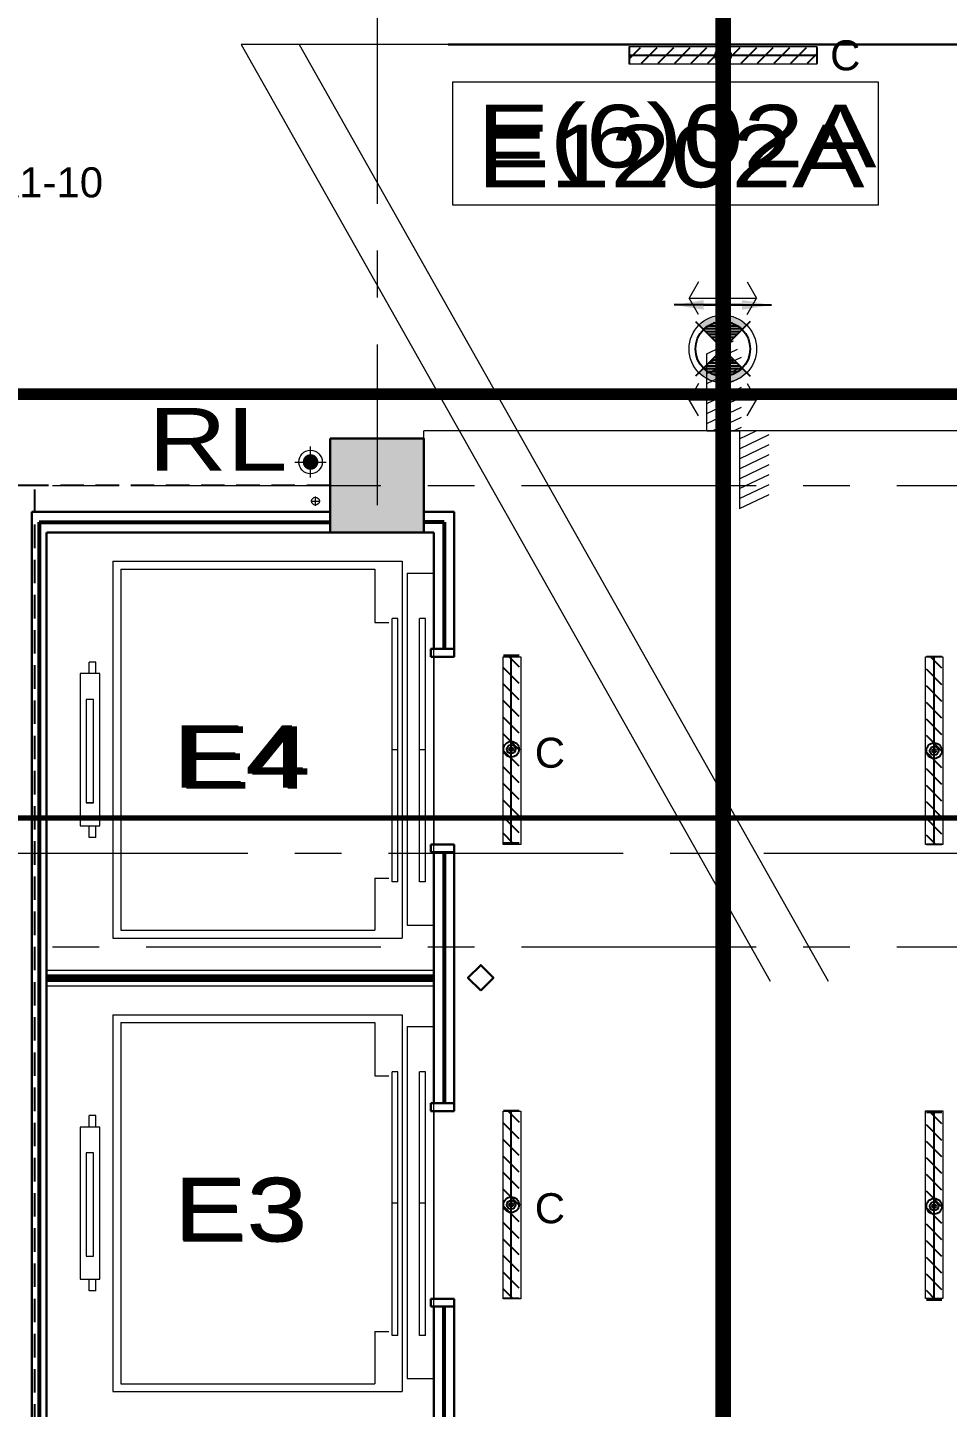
# Model space of a CAD drawing. Header units: inches. Extents: x -26575 to 27, y -11337 to 2257.
# Drawn here: x -22858.9 to -22623.6, y 785.4 to 1138.3 of the extents above; entities that cross this region are included whole.
import ezdxf
from ezdxf import colors
from ezdxf.entities.mleader import LeaderData, LeaderLine
from ezdxf.enums import TextEntityAlignment as Align
from ezdxf.math import Vec2, Vec3

# ---------------------------------------------------------------- set-up
doc = ezdxf.new("R2010")
doc.units = ezdxf.units.IN
doc.header["$LTSCALE"] = 48
doc.header["$MEASUREMENT"] = 0
for name, pattern in [('A106$0$CENTER', [2, 1.25, -0.25, 0.25, -0.25]), ('A112$0$CENTER', [2, 1.25, -0.25, 0.25, -0.25]), ('DASHED2', [0.375, 0.25, -0.125]), ('Matchline$0$DASHED', [0.75, 0.5, -0.25]), ('NB - 12th floor_plan$0$HIDDEN2', [0.1875, 0.125, -0.0625])]:
    doc.linetypes.add(name, pattern=pattern)
for name, color, linetype in [('A-Detl-Iden', 3, 'Continuous'), ('A106$0$A-ANNO-TEXT', 8, 'Continuous'), ('A106$0$A-AREA-IDEN', 8, 'Continuous'), ('A106$0$A-DOOR-FRAM', 8, 'Continuous'), ('A106$0$A-ELEV-DDBT', 8, 'Continuous'), ('A106$0$A-FLOR-EVTR', 8, 'Continuous'), ('A106$0$A-FLOR-OPENING', 8, 'Continuous'), ('A106$0$A-FLOR-SLAB', 8, 'Continuous'), ('A106$0$A-FLOR-SLEEVE', 8, 'Continuous'), ('A106$0$A-GRID-GRDP0-15', 8, 'Continuous'), ('A106$0$A-ROOF-LEAD-3-12', 8, 'Continuous'), ('A106$0$A-SLAB-DEPRESSION', 8, 'Continuous'), ('A106$0$A-WALL-FULL-INTR', 8, 'Continuous'), ('A106$0$bc105-11 - A-WALL-FIRE', 8, 'Continuous'), ('A106$0$E-RISER-SLEEVE', 8, 'Continuous'), ('A106$0$Level 1', 8, 'Continuous'), ('A106$0$Level 19', 8, 'Continuous'), ('A106$0$Level 46', 8, 'Continuous'), ('A106$0$S-BEAM-ELEV', 8, 'Continuous'), ('A112$0$A-ANNO-IDEN', 8, 'Continuous'), ('A112$0$A-ANNO-PATT-1-12', 8, 'Continuous'), ('A112$0$A-DOOR-FRAM', 8, 'Continuous'), ('A112$0$A-ELEV-DDBT', 8, 'Continuous'), ('A112$0$A-FLOR-EVTR', 8, 'Continuous'), ('A112$0$A-FLOR-SLAB', 8, 'Continuous'), ('A112$0$A-FLOR-SLEEVE', 8, 'Continuous'), ('A112$0$A-GRID-GRDP0-15', 8, 'Continuous'), ('A112$0$A-ROOF-LEAD-3-12', 8, 'A112$0$CENTER'), ('A112$0$A-SLAB-DEPRESSION', 8, 'Continuous'), ('A112$0$A-WALL-FULL-INTR', 8, 'Continuous'), ('A112$0$bc112 - A-WALL-FIRE', 8, 'Continuous'), ('A112$0$E-RISER-SLEEVE', 8, 'Continuous'), ('A112$0$Level 1', 8, 'Continuous'), ('A112$0$Level 19', 8, 'Continuous'), ('A112$0$Level 46', 8, 'Continuous'), ('A112$0$S-BEAM-ELEV', 8, 'Continuous'), ('A612$0$A-COLS-COL1-12', 8, 'Continuous'), ('A612$0$A-FLOR-SLEEVE', 8, 'Continuous'), ('A612$0$br612 - E-Lite', 3, 'Continuous'), ('A612$0$Level 36', 8, 'Continuous'), ('ANNTEXT', 6, 'Continuous'), ('E-FIRE', 234, 'Continuous'), ('E-Lite', 53, 'Continuous'), ('E-Lite-Emer', 13, 'Continuous'), ('E-Lite-Exit', 13, 'Continuous'), ('E-TEXT', 6, 'Continuous'), ('Matchline$0$Match Line', 5, 'Matchline$0$DASHED'), ('NB - 12th floor_plan$0$STCBEAMS', 1, 'NB - 12th floor_plan$0$HIDDEN2'), ('NB - 12th floor_plan$0$STCCOLS1', 1, 'NB - 12th floor_plan$0$HIDDEN2'), ('NB - 12th floor_plan$0$STSBEAMS1', 1, 'NB - 12th floor_plan$0$HIDDEN2'), ('XREF', 7, 'Continuous')]:
    doc.layers.add(name, color=color, linetype=linetype)
doc.layers.add('E-Fire-Covr', color=240, linetype='Continuous', lineweight=70, plot=False)
doc.styles.add('A106$0$style-Arial', font='arial.ttf')
doc.styles.add('A112$0$Arial', font='arial.ttf', dxfattribs={"height": 0.076839})
doc.styles.add('A112$0$style-Arial', font='arial.ttf')
doc.styles.add('M08', font='arial.ttf', dxfattribs={"height": 7.68})
doc.styles.add('MAMEP ANNO', font='arial.ttf', dxfattribs={"height": 0.078125})

# ---------------------------------------------------------------- blocks, each defined once
blk = doc.blocks.new('*U329')
at = {"layer": 'A106$0$Level 46', "linetype": 'Continuous', "lineweight": 0}
for p, q in [((-7.98, 18.17), (-1.09, 21.44)), ((-7.98, 15.62), (-0.1, 19.36)), ((-7.98, 13.07), (0.88, 17.28)), ((-7.98, 10.52), (0.88, 14.73)), ((-7.98, 7.97), (0.88, 12.18)), ((-7.98, 5.42), (0.88, 9.63)), ((-7.98, 2.87), (0.88, 7.08)), ((-7.98, 0.32), (0.88, 4.52)), ((-6.54, -1.55), (0.88, 1.97)), ((-1.16, -1.55), (0.88, -0.58)), ((0.37, -3.59), (4.66, -1.55)), ((0.37, -6.14), (7.98, -2.52)), ((0.37, -8.69), (7.98, -5.07)), ((0.37, -11.24), (7.98, -7.62)), ((0.37, -13.79), (7.98, -10.18)), ((0.37, -16.34), (7.98, -12.73)), ((0.37, -18.89), (7.98, -15.28)), ((0.37, -21.44), (7.98, -17.83))]:
    blk.add_line(p, q, dxfattribs=at)
at = {"layer": 'A106$0$Level 46', "linetype": 'Continuous', "lineweight": 13}
for p, q in [((-7.98, -1.55), (-7.98, 18.17)), ((-7.98, -1.55), (0.37, -1.55)), ((0.37, -1.55), (0.37, -21.44))]:
    blk.add_line(p, q, dxfattribs=at)
blk = doc.blocks.new('A106$0$STEP_1')
at = {"layer": 'A106$0$Level 46', "linetype": 'Continuous', "lineweight": 13}
blk.add_blockref('*U329', (-0.37, 1.55), dxfattribs=at)
blk = doc.blocks.new('A106$0$400#_cab')
at = {"layer": 'A106$0$A-FLOR-EVTR', "linetype": 'Continuous', "lineweight": 0}
for p, q in [((-82.11, 48.31), (-82.11, -48.07)), ((-82.11, 48.31), (-8.11, 48.31)), ((-80.11, 46.31), (-15.11, 46.31)), ((-80.11, 46.31), (-80.11, -46.07)), ((-15.11, 46.31), (-15.11, 32.67)), ((-8.11, 48.31), (-8.11, -48.07)), ((-6.86, 45.28), (-6.86, -44.73)), ((-6.8, 45.28), (-0.01, 45.28)), ((-15.11, 32.67), (-11.51, 32.67)), ((-10.7, -33.69), (-10.7, 33.69)), ((-9.2, 33.69), (-10.7, 33.69)), ((-9.2, -33.69), (-9.2, 33.69)), ((-3.64, -33.69), (-3.64, 33.69)), ((-2.14, 33.69), (-3.64, 33.69)), ((-2.14, -33.69), (-2.14, 33.69)), ((-86.51, 22.53), (-88.19, 22.53)), ((-88.19, 19.58), (-88.19, 22.53)), ((-86.51, 22.53), (-87.65, 22.53)), ((-86.51, 19.58), (-86.51, 22.53)), ((-85.46, 19.58), (-90.5, 19.58)), ((-90.5, 19.58), (-90.5, -19.34)), ((-85.46, -19.34), (-85.46, 19.58)), ((-87.06, 12.98), (-88.9, 12.98)), ((-88.9, 12.98), (-88.9, -13.42)), ((-87.06, -13.42), (-87.06, 12.98)), ((-9.2, 0.12), (-10.7, 0.12)), ((-2.14, 0.12), (-3.64, 0.12)), ((-88.9, -13.42), (-87.06, -13.42)), ((-90.5, -19.34), (-85.46, -19.34)), ((-88.19, -22.3), (-88.19, -19.34)), ((-86.51, -22.3), (-86.51, -19.34)), ((-86.51, -22.3), (-88.19, -22.3)), ((-86.51, -22.3), (-87.65, -22.3)), ((-15.11, -32.7), (-11.51, -32.7)), ((-15.11, -32.7), (-15.11, -46.07)), ((-9.2, -33.69), (-10.7, -33.69)), ((-2.14, -33.69), (-3.64, -33.69)), ((-6.8, -44.73), (-0.04, -44.73)), ((-82.11, -48.07), (-8.11, -48.07)), ((-80.11, -46.07), (-15.11, -46.07))]:
    blk.add_line(p, q, dxfattribs=at)
blk = doc.blocks.new('*D343', base_point=(0, 0))
at = {"layer": 'A106$0$A-FLOR-SLEEVE', "linetype": 'Continuous', "lineweight": 0}
for p, q in [((0, -4), (0, 4)), ((-4, 0), (4, 0))]:
    blk.add_line(p, q, dxfattribs=at)
blk = doc.blocks.new('*U342')
at = {"layer": 'A106$0$A-FLOR-SLEEVE', "linetype": 'Continuous', "lineweight": 13}
blk.add_circle((0, 0), 3, dxfattribs=at)
at = {"layer": 'A106$0$A-FLOR-SLEEVE', "linetype": 'Continuous', "lineweight": 0}
blk.add_blockref('*D343', (0, 0), dxfattribs=at)
blk = doc.blocks.new('*D348', base_point=(0, 0))
at = {"linetype": 'Continuous', "lineweight": 0}
for p, q in [((-1.19, 0), (1.19, 0)), ((0, -1.19), (0, 1.19))]:
    blk.add_line(p, q, dxfattribs=at)
blk = doc.blocks.new('*U347')
at = {"layer": 'A106$0$E-RISER-SLEEVE', "linetype": 'Continuous', "lineweight": 13}
blk.add_circle((0, 0), 1, dxfattribs=at)
at = {"linetype": 'Continuous', "lineweight": 0}
blk.add_blockref('*D348', (0, 0), dxfattribs=at)
blk = doc.blocks.new('A106')
at = {"layer": 'A106$0$A-ROOF-LEAD-3-12', "lineweight": 13}
h = blk.add_hatch(color=256, dxfattribs=at)
edge = h.paths.add_edge_path()
edge.add_arc((-22786.53, 1027.17), 2, 0, 360)
at = {"layer": 'A106$0$A-AREA-IDEN', "lineweight": 30}
blk.add_line((-22751.36, 1133.94, 0.21), (-22571.41, 1133.94, 0.21), dxfattribs=at)
at = {"layer": 'A106$0$A-AREA-IDEN', "lineweight": 0, "elevation": 0.21, "flags": 128}
blk.add_lwpolyline([(-22751.36, 1133.94), (-22804.25, 1133.94), (-22668.96, 894.38)], dxfattribs=at)
at = {"layer": 'A106$0$A-AREA-IDEN', "lineweight": 13}
blk.add_3dface([(-22750.16, 1124.42, 0.21), (-22641.35, 1124.42, 0.21), (-22641.35, 1092.89, 0.21), (-22750.16, 1092.89, 0.21)], dxfattribs=at)
at = {"layer": 'A106$0$A-DOOR-FRAM', "lineweight": 30}
for p, q in [((-22755.76, 979.35), (-22755.76, 977.35)), ((-22749.76, 979.35), (-22755.76, 979.35)), ((-22749.76, 977.35), (-22749.76, 979.35)), ((-22755.76, 977.35), (-22749.76, 977.35)), ((-22755.75, 929.35), (-22755.75, 927.35)), ((-22749.76, 929.35), (-22755.75, 929.35)), ((-22749.76, 927.35), (-22749.76, 929.35)), ((-22755.75, 927.35), (-22749.76, 927.35)), ((-22755.76, 863.16), (-22755.76, 861.16)), ((-22749.76, 863.16), (-22755.76, 863.16)), ((-22755.76, 861.16), (-22749.76, 861.16)), ((-22749.76, 861.16), (-22749.76, 863.16)), ((-22755.75, 813.16), (-22755.75, 811.16)), ((-22749.76, 813.16), (-22755.75, 813.16)), ((-22749.76, 811.16), (-22749.76, 813.16)), ((-22755.75, 811.16), (-22749.76, 811.16))]:
    blk.add_line(p, q, dxfattribs=at)
at = {"layer": 'A106$0$A-ELEV-DDBT', "lineweight": 30}
blk.add_3dface([(-22743.01, 892), (-22746.26, 895.25), (-22743.01, 898.5), (-22739.76, 895.25)], dxfattribs=at)
at = {"layer": 'A106$0$A-FLOR-OPENING', "lineweight": 0}
blk.add_3dface([(-22854.03, 1009.16), (-22755.05, 1009.16), (-22755.05, 549.16), (-22854.03, 549.16)], dxfattribs=at)
at = {"layer": 'A106$0$A-FLOR-SLAB', "lineweight": 0}
for p, q in [((-22755.03, 1009.16), (-22757.52, 1009.16)), ((-22755.03, 943.62), (-22755.03, 1009.16))]:
    blk.add_line(p, q, dxfattribs=at)
at = {"layer": 'A106$0$A-GRID-GRDP0-15', "linetype": 'A106$0$CENTER', "lineweight": 0}
for p, q in [((-22769.53, 2113.24), (-22769.53, 1016.11)), ((-23884.56, 1021.17), (-20452.76, 1021.17)), ((-24110.57, 927.16), (-20437.54, 927.16)), ((-23884.56, 903.16), (-20364.93, 903.16))]:
    blk.add_line(p, q, dxfattribs=at)
at = {"layer": 'A106$0$A-SLAB-DEPRESSION', "lineweight": 0}
for p in [(-22604.52, 1035.15), (-22757.52, 1033.15)]:
    blk.add_line(p, (-22757.52, 1035.15), dxfattribs=at)
at = {"layer": 'A106$0$A-WALL-FULL-INTR', "lineweight": 30}
for p, q in [((-22857.78, 1014.44), (-22781.52, 1014.44)), ((-22857.78, 1014.44), (-22857.78, 543.91)), ((-22757.52, 1014.43), (-22749.76, 1014.43)), ((-22749.76, 1014.43), (-22749.76, 979.35)), ((-22854.03, 1009.16), (-22854.03, 549.16)), ((-22854.02, 1009.16), (-22781.52, 1009.16)), ((-22826.98, 1009.16), (-22755.03, 1009.16)), ((-22755.03, 1009.16), (-22755.03, 979.34)), ((-22755.02, 927.35), (-22755.02, 863.16)), ((-22749.76, 927.35), (-22749.76, 863.16)), ((-22755.02, 747.16), (-22755.02, 811.16)), ((-22749.76, 747.16), (-22749.76, 811.16))]:
    blk.add_line(p, q, dxfattribs=at)
at = {"layer": 'A106$0$bc105-11 - A-WALL-FIRE', "lineweight": 53}
for p, q in [((-22855.91, 1011.81), (-22855.91, 546.54)), ((-22855.91, 1011.81), (-22781.52, 1011.81)), ((-22752.38, 1011.81), (-22757.52, 1011.81)), ((-22752.38, 1011.81), (-22752.39, 979.35)), ((-22752.38, 927.35), (-22752.38, 863.16)), ((-22752.39, 747.16), (-22752.38, 811.16))]:
    blk.add_line(p, q, dxfattribs=at)
at = {"layer": 'A106$0$Level 19', "lineweight": 0}
for p, q in [((-22754.98, 977.35), (-22754.98, 929.35)), ((-22754.98, 861.16), (-22754.98, 813.16))]:
    blk.add_line(p, q, dxfattribs=at)
at = {"layer": 'A106$0$S-BEAM-ELEV', "lineweight": 13}
for p, q in [((-22854.12, 897.16), (-22755, 897.16)), ((-22854.12, 893.16), (-22755, 893.16))]:
    blk.add_line(p, q, dxfattribs=at)
at = {"layer": 'A106$0$A-FLOR-EVTR', "lineweight": 0}
for p in [(-22754.98, 953.47), (-22754.98, 837.47)]:
    blk.add_blockref('A106$0$400#_cab', p, dxfattribs=at)
at = {"layer": 'A106$0$A-FLOR-SLEEVE', "lineweight": 13}
blk.add_blockref('*U342', (-22786.53, 1027.17), dxfattribs=at)
blk.add_blockref('*U342', (-22786.53, 1027.17), dxfattribs=at)
at = {"layer": 'A106$0$E-RISER-SLEEVE', "lineweight": 13}
blk.add_blockref('*U347', (-22785.27, 1017.16), dxfattribs=at)
at = {"layer": 'A106$0$Level 46', "lineweight": 13}
blk.add_blockref('A106$0$STEP_1', (-22676.85, 1035.15), dxfattribs=at)
at = {"layer": 'A106$0$A-ANNO-TEXT', "lineweight": 13, "style": 'A106$0$style-Arial', "width": 1.246875}
blk.add_text('RL', height=16, dxfattribs=at).set_placement((-22828.05, 1040.99, 0.21), align=Align.TOP_LEFT)
at = {"layer": 'A106$0$A-AREA-IDEN', "lineweight": 30, "style": 'A106$0$style-Arial', "width": 1.246875}
blk.add_text('E(6)02A', height=16, dxfattribs=at).set_placement((-22743.98, 1102.53, 0.21))
at = {"layer": 'A106$0$Level 1', "lineweight": 70, "style": 'A106$0$style-Arial', "width": 1.246875}
for s, p in [('E4', (-22821.81, 943.84)), ('E3', (-22821.56, 828.12))]:
    blk.add_text(s, height=16, dxfattribs=at).set_placement(p)
blk = doc.blocks.new('Matchline')
at = {"layer": 'Matchline$0$Match Line', "color": 5, "lineweight": 0, "const_width": 4}
blk.add_lwpolyline([(-22681.02, 2080.37), (-22681.02, -161.85)], dxfattribs=at)
blk = doc.blocks.new('A112')
at = {"layer": 'A112$0$A-ROOF-LEAD-3-12', "lineweight": 13}
h = blk.add_hatch(color=256, dxfattribs=at)
edge = h.paths.add_edge_path()
edge.add_arc((-22786.53, 1027.17), 2, 0, 360)
at = {"layer": 'A112$0$A-ANNO-IDEN', "lineweight": 30}
blk.add_line((-22751.36, 1133.94, 0.21), (-22571.41, 1133.94, 0.21), dxfattribs=at)
at = {"layer": 'A112$0$A-ANNO-IDEN', "lineweight": 0, "elevation": 0.21, "flags": 128}
blk.add_lwpolyline([(-22736.53, 1133.94), (-22789.42, 1133.94), (-22654.13, 894.38)], dxfattribs=at)
at = {"layer": 'A112$0$A-ANNO-IDEN', "lineweight": 13}
blk.add_3dface([(-22750.16, 1124.42, 0.21), (-22641.38, 1124.42, 0.21), (-22641.38, 1092.89, 0.21), (-22750.16, 1092.89, 0.21)], dxfattribs=at)
at = {"layer": 'A112$0$A-ANNO-PATT-1-12', "lineweight": 30}
blk.add_solid([(-22757.52, 1009.16, 0), (-22757.52, 1033.16, 0), (-22781.52, 1009.16, 0), (-22781.52, 1033.16, 0)], dxfattribs=at)
at = {"layer": 'A112$0$A-DOOR-FRAM', "lineweight": 30}
for p, q in [((-22755.76, 979.35), (-22755.76, 977.35)), ((-22749.76, 979.35), (-22755.76, 979.35)), ((-22749.76, 977.35), (-22749.76, 979.35)), ((-22755.76, 977.35), (-22749.76, 977.35)), ((-22755.75, 929.35), (-22755.75, 927.35)), ((-22749.76, 929.35), (-22755.75, 929.35)), ((-22749.76, 927.35), (-22749.76, 929.35)), ((-22755.75, 927.35), (-22749.76, 927.35)), ((-22755.76, 863.16), (-22755.76, 861.16)), ((-22749.76, 863.16), (-22755.76, 863.16)), ((-22755.76, 861.16), (-22749.76, 861.16)), ((-22749.76, 861.16), (-22749.76, 863.16)), ((-22755.75, 813.16), (-22755.75, 811.16)), ((-22749.76, 813.16), (-22755.75, 813.16)), ((-22749.76, 811.16), (-22749.76, 813.16)), ((-22755.75, 811.16), (-22749.76, 811.16))]:
    blk.add_line(p, q, dxfattribs=at)
at = {"layer": 'A112$0$A-ELEV-DDBT', "lineweight": 30}
blk.add_3dface([(-22743.01, 892), (-22746.26, 895.25), (-22743.01, 898.5), (-22739.76, 895.25)], dxfattribs=at)
at = {"layer": 'A112$0$A-FLOR-EVTR', "lineweight": 0}
for p, q in [((-22837.09, 1001.77), (-22837.09, 905.4)), ((-22837.09, 1001.77), (-22763.09, 1001.77)), ((-22835.09, 999.77), (-22770.09, 999.77)), ((-22835.09, 999.77), (-22835.09, 907.4)), ((-22770.09, 999.77), (-22770.09, 986.14)), ((-22763.09, 1001.77), (-22763.09, 905.4)), ((-22761.84, 998.74), (-22761.84, 908.74)), ((-22761.78, 998.74), (-22754.99, 998.74)), ((-22770.09, 986.14), (-22766.49, 986.14)), ((-22765.68, 919.78), (-22765.68, 987.16)), ((-22764.18, 987.16), (-22765.68, 987.16)), ((-22764.18, 919.78), (-22764.18, 987.16)), ((-22758.62, 919.78), (-22758.62, 987.16)), ((-22757.12, 987.16), (-22758.62, 987.16)), ((-22757.12, 919.78), (-22757.12, 987.16)), ((-22841.49, 976), (-22843.17, 976)), ((-22843.17, 973.04), (-22843.17, 976)), ((-22841.49, 976), (-22842.63, 976)), ((-22841.49, 973.04), (-22841.49, 976)), ((-22840.44, 973.04), (-22845.47, 973.04)), ((-22845.47, 973.04), (-22845.47, 934.13)), ((-22840.44, 934.13), (-22840.44, 973.04)), ((-22842.03, 966.44), (-22843.88, 966.44)), ((-22843.88, 966.44), (-22843.88, 940.04)), ((-22842.03, 940.04), (-22842.03, 966.44)), ((-22764.18, 953.59), (-22765.68, 953.59)), ((-22757.12, 953.58), (-22758.62, 953.58)), ((-22843.88, 940.04), (-22842.03, 940.04)), ((-22845.47, 934.13), (-22840.44, 934.13)), ((-22843.17, 931.17), (-22843.17, 934.13)), ((-22841.49, 931.17), (-22841.49, 934.13)), ((-22841.49, 931.17), (-22843.17, 931.17)), ((-22841.49, 931.17), (-22842.63, 931.17)), ((-22770.09, 920.76), (-22766.49, 920.76)), ((-22770.09, 920.76), (-22770.09, 907.4)), ((-22764.18, 919.78), (-22765.68, 919.78)), ((-22757.12, 919.78), (-22758.62, 919.78)), ((-22835.09, 907.4), (-22770.09, 907.4)), ((-22761.78, 908.74), (-22755.02, 908.74)), ((-22837.09, 905.4), (-22763.09, 905.4)), ((-22837.09, 885.78), (-22837.09, 789.4)), ((-22837.09, 885.78), (-22763.09, 885.78)), ((-22835.09, 883.78), (-22770.09, 883.78)), ((-22835.09, 883.78), (-22835.09, 791.4)), ((-22770.09, 883.78), (-22770.09, 870.14)), ((-22763.09, 885.78), (-22763.09, 789.4)), ((-22761.84, 882.75), (-22761.84, 792.75)), ((-22761.78, 882.75), (-22754.99, 882.75)), ((-22770.09, 870.14), (-22766.49, 870.14)), ((-22765.68, 803.79), (-22765.68, 871.16)), ((-22764.18, 871.16), (-22765.68, 871.16)), ((-22764.18, 803.79), (-22764.18, 871.16)), ((-22758.62, 803.79), (-22758.62, 871.16)), ((-22757.12, 871.16), (-22758.62, 871.16)), ((-22757.12, 803.79), (-22757.12, 871.16)), ((-22841.49, 860.01), (-22843.17, 860.01)), ((-22843.17, 857.05), (-22843.17, 860.01)), ((-22841.49, 860.01), (-22842.63, 860.01)), ((-22841.49, 857.05), (-22841.49, 860.01)), ((-22840.44, 857.05), (-22845.47, 857.05)), ((-22845.47, 857.05), (-22845.47, 818.13)), ((-22840.44, 818.13), (-22840.44, 857.05)), ((-22842.03, 850.45), (-22843.88, 850.45)), ((-22843.88, 850.45), (-22843.88, 824.05)), ((-22842.03, 824.05), (-22842.03, 850.45)), ((-22764.18, 837.6), (-22765.68, 837.6)), ((-22757.12, 837.59), (-22758.62, 837.59)), ((-22843.88, 824.05), (-22842.03, 824.05)), ((-22845.47, 818.13), (-22840.44, 818.13)), ((-22843.17, 815.18), (-22843.17, 818.13)), ((-22841.49, 815.18), (-22841.49, 818.13)), ((-22841.49, 815.18), (-22843.17, 815.18)), ((-22841.49, 815.18), (-22842.63, 815.18)), ((-22770.09, 804.77), (-22766.49, 804.77)), ((-22770.09, 804.77), (-22770.09, 791.4)), ((-22764.18, 803.79), (-22765.68, 803.79)), ((-22757.12, 803.79), (-22758.62, 803.79)), ((-22835.09, 791.4), (-22770.09, 791.4)), ((-22761.78, 792.75), (-22755.02, 792.75)), ((-22837.09, 789.4), (-22763.09, 789.4))]:
    blk.add_line(p, q, dxfattribs=at)
at = {"layer": 'A112$0$A-FLOR-SLAB', "lineweight": 0}
for p, q in [((-22757.52, 1033.15), (-22757.52, 1035.15)), ((-22755.03, 1009.16), (-22757.52, 1009.16)), ((-22755.03, 943.62), (-22755.03, 1009.16))]:
    blk.add_line(p, q, dxfattribs=at)
blk.add_3dface([(-22854.03, 1009.16), (-22755.05, 1009.16), (-22755.05, 549.16), (-22854.03, 549.16)], dxfattribs=at)
at = {"layer": 'A112$0$A-FLOR-SLEEVE', "lineweight": 0}
for p, q in [((-22786.53, 1023.17), (-22786.53, 1031.17)), ((-22786.53, 1023.17), (-22786.53, 1031.17)), ((-22790.53, 1027.17), (-22782.53, 1027.17)), ((-22790.53, 1027.17), (-22782.53, 1027.17))]:
    blk.add_line(p, q, dxfattribs=at)
at = {"layer": 'A112$0$A-FLOR-SLEEVE', "lineweight": 13}
blk.add_circle((-22786.53, 1027.17), 3, dxfattribs=at)
blk.add_circle((-22786.53, 1027.17), 3, dxfattribs=at)
at = {"layer": 'A112$0$A-GRID-GRDP0-15', "linetype": 'A112$0$CENTER', "lineweight": 0}
for p, q in [((-22769.53, 2113.24), (-22769.53, 1016.11)), ((-23884.56, 1021.17), (-20452.76, 1021.17)), ((-24110.57, 927.16), (-20437.54, 927.16)), ((-23884.56, 903.16), (-20364.93, 903.16))]:
    blk.add_line(p, q, dxfattribs=at)
at = {"layer": 'A112$0$A-SLAB-DEPRESSION', "lineweight": 0}
blk.add_line((-22604.52, 1035.15), (-22757.52, 1035.15), dxfattribs=at)
at = {"layer": 'A112$0$A-WALL-FULL-INTR', "lineweight": 30}
for p, q in [((-22857.78, 1014.44), (-22781.52, 1014.44)), ((-22857.78, 1014.44), (-22857.78, 543.91)), ((-22757.52, 1014.43), (-22749.76, 1014.43)), ((-22749.76, 1014.43), (-22749.76, 979.35)), ((-22854.03, 1009.16), (-22854.03, 549.16)), ((-22854.02, 1009.16), (-22781.52, 1009.16)), ((-22826.98, 1009.16), (-22755.03, 1009.16)), ((-22755.03, 1009.16), (-22755.03, 979.34)), ((-22755.02, 927.35), (-22755.02, 863.16)), ((-22749.76, 927.35), (-22749.76, 863.16)), ((-22755.02, 747.16), (-22755.02, 811.16)), ((-22749.76, 747.16), (-22749.76, 811.16))]:
    blk.add_line(p, q, dxfattribs=at)
at = {"layer": 'A112$0$bc112 - A-WALL-FIRE', "lineweight": 53}
for p, q in [((-22855.91, 1011.81), (-22855.91, 546.54)), ((-22855.91, 1011.81), (-22781.52, 1011.81)), ((-22752.38, 1011.81), (-22757.52, 1011.81)), ((-22752.38, 1011.81), (-22752.39, 979.35)), ((-22752.38, 927.35), (-22752.38, 863.16)), ((-22752.39, 747.16), (-22752.38, 811.16))]:
    blk.add_line(p, q, dxfattribs=at)
at = {"layer": 'A112$0$E-RISER-SLEEVE', "lineweight": 0}
for p, q in [((-22786.46, 1017.16), (-22784.09, 1017.16)), ((-22785.27, 1015.97), (-22785.27, 1018.34))]:
    blk.add_line(p, q, dxfattribs=at)
at = {"layer": 'A112$0$E-RISER-SLEEVE', "lineweight": 13}
blk.add_circle((-22785.27, 1017.16), 1, dxfattribs=at)
at = {"layer": 'A112$0$Level 19', "lineweight": 0}
for p, q in [((-22754.98, 977.35), (-22754.98, 929.35)), ((-22754.98, 861.16), (-22754.98, 813.16))]:
    blk.add_line(p, q, dxfattribs=at)
at = {"layer": 'A112$0$Level 46', "lineweight": 0}
for p, q in [((-22685.19, 1054.87), (-22678.31, 1058.14)), ((-22685.19, 1052.32), (-22677.32, 1056.06)), ((-22685.19, 1049.77), (-22676.33, 1053.98)), ((-22685.19, 1047.22), (-22676.33, 1051.43)), ((-22685.19, 1044.67), (-22676.33, 1048.87)), ((-22685.19, 1042.12), (-22676.33, 1046.32)), ((-22685.19, 1039.57), (-22676.33, 1043.77)), ((-22685.19, 1037.02), (-22676.33, 1041.22)), ((-22683.75, 1035.15), (-22676.33, 1038.67)), ((-22678.38, 1035.15), (-22676.33, 1036.12)), ((-22676.85, 1033.11), (-22672.56, 1035.15)), ((-22676.85, 1030.56), (-22669.24, 1034.17)), ((-22676.85, 1028.01), (-22669.24, 1031.62)), ((-22676.85, 1025.46), (-22669.24, 1029.07)), ((-22676.85, 1022.91), (-22669.24, 1026.52)), ((-22676.85, 1020.36), (-22669.24, 1023.97)), ((-22676.85, 1017.81), (-22669.24, 1021.42)), ((-22676.85, 1015.26), (-22669.24, 1018.87))]:
    blk.add_line(p, q, dxfattribs=at)
at = {"layer": 'A112$0$Level 46', "lineweight": 13}
for p, q in [((-22685.19, 1035.15), (-22685.19, 1054.87)), ((-22685.19, 1035.15), (-22676.85, 1035.15)), ((-22676.85, 1035.15), (-22676.85, 1015.26))]:
    blk.add_line(p, q, dxfattribs=at)
at = {"layer": 'A112$0$S-BEAM-ELEV', "lineweight": 13}
for p, q in [((-22854.12, 897.16), (-22755, 897.16)), ((-22854.12, 893.16), (-22755, 893.16))]:
    blk.add_line(p, q, dxfattribs=at)
at = {"layer": 'A112$0$A-ANNO-IDEN', "lineweight": 30, "insert": (-22743.98, 1097.2, 0.21), "char_height": 16, "attachment_point": 7, "line_spacing_factor": 0.6, "style": 'A112$0$Arial'}
blk.add_mtext('\\H1x;\\W1.24688;E1202A', dxfattribs=at)
at = {"layer": 'A112$0$Level 1', "lineweight": 70, "style": 'A112$0$style-Arial', "width": 1.246875}
for s, p in [('E4', (-22820.61, 943.59)), ('E3', (-22821.37, 827.76))]:
    blk.add_text(s, height=16, dxfattribs=at).set_placement(p)
blk = doc.blocks.new('A612')
at = {"layer": 'A612$0$Level 36', "lineweight": 30, "extrusion": (0, 0, -1)}
for points in [[(22681.08, 1056.1), (22674.97, 1062.2), (22675.2, 1062.43), (22675.45, 1062.65), (22675.76, 1062.9), (22676.07, 1063.13), (22676.4, 1063.35), (22676.68, 1063.53), (22676.98, 1063.7), (22677.3, 1063.87), (22677.81, 1064.09), (22678.46, 1064.33), (22678.9, 1064.46), (22679.29, 1064.55), (22679.87, 1064.65), (22680.55, 1064.72), (22681.18, 1064.73), (22681.9, 1064.7), (22682.64, 1064.59), (22683.08, 1064.5), (22683.83, 1064.29), (22684.56, 1064), (22685.34, 1063.61), (22686.15, 1063.09), (22686.71, 1062.65), (22687.19, 1062.2)], [(22680.99, 1047.46), (22680.26, 1047.49), (22679.52, 1047.6), (22679.09, 1047.69), (22678.34, 1047.9), (22677.6, 1048.19), (22676.82, 1048.58), (22676.01, 1049.1), (22675.46, 1049.54), (22674.97, 1049.99), (22681.08, 1056.1), (22687.19, 1049.99), (22686.96, 1049.77), (22686.71, 1049.54), (22686.41, 1049.29), (22686.09, 1049.06), (22685.77, 1048.84), (22685.48, 1048.66), (22685.18, 1048.49), (22684.86, 1048.33), (22684.35, 1048.1), (22683.7, 1047.86), (22683.26, 1047.74), (22682.88, 1047.64), (22682.3, 1047.54), (22681.62, 1047.47)]]:
    blk.add_hatch(color=256, dxfattribs=at).paths.add_polyline_path(points)
at = {"layer": 'A612$0$A-COLS-COL1-12', "lineweight": 30}
blk.add_3dface([(-22781.52, 1033.16, 0), (-22781.52, 1009.16, 0), (-22757.52, 1009.16, 0), (-22757.52, 1033.16, 0)], dxfattribs=at)
at = {"layer": 'A612$0$A-FLOR-SLEEVE', "lineweight": 0}
for p, q in [((-22786.53, 1023.17), (-22786.53, 1031.17)), ((-22786.53, 1023.17), (-22786.53, 1031.17)), ((-22790.53, 1027.17), (-22782.53, 1027.17)), ((-22790.53, 1027.17), (-22782.53, 1027.17))]:
    blk.add_line(p, q, dxfattribs=at)
at = {"layer": 'A612$0$A-FLOR-SLEEVE', "lineweight": 13}
blk.add_circle((-22786.53, 1027.17), 3, dxfattribs=at)
blk.add_circle((-22786.53, 1027.17), 3, dxfattribs=at)
at = {"layer": 'A612$0$br612 - E-Lite', "lineweight": 13}
for points in [[(-22705.02, 1133.41), (-22657.02, 1133.41), (-22657.02, 1128.91), (-22705.02, 1128.91)], [(-22732.77, 977.34), (-22732.77, 929.34), (-22737.27, 929.34), (-22737.27, 977.34)], [(-22624.77, 977.31), (-22624.77, 929.31), (-22629.27, 929.31), (-22629.27, 977.31)], [(-22732.77, 861.17), (-22732.77, 813.17), (-22737.27, 813.17), (-22737.27, 861.17)], [(-22624.77, 861.24), (-22624.77, 813.24), (-22629.27, 813.24), (-22629.27, 861.24)]]:
    blk.add_3dface(points, dxfattribs=at)
at = {"layer": 'A612$0$Level 36', "lineweight": 13}
for p, q in [((-22687.32, 1073.24, 0.01), (-22689.72, 1069.08, 0.01)), ((-22674.84, 1073.24, 0.01), (-22672.44, 1069.08, 0.01)), ((-22689.72, 1069.08, 0.01), (-22672.44, 1069.08, 0.01)), ((-22687.32, 1064.93, 0.01), (-22689.72, 1069.08, 0.01)), ((-22674.84, 1064.93, 0.01), (-22672.44, 1069.08, 0.01)), ((-22674.97, 1049.99, 0.01), (-22687.19, 1062.2, 0.01)), ((-22674.97, 1062.2, 0.01), (-22687.19, 1049.99, 0.01)), ((-22687.32, 1047.26, 0.01), (-22689.72, 1043.11, 0.01)), ((-22674.84, 1047.26, 0.01), (-22672.44, 1043.11, 0.01)), ((-22689.72, 1043.11, 0.01), (-22672.44, 1043.11, 0.01)), ((-22687.32, 1038.95, 0.01), (-22689.72, 1043.11, 0.01)), ((-22674.84, 1038.95, 0.01), (-22672.44, 1043.11, 0.01))]:
    blk.add_line(p, q, dxfattribs=at)
blk.add_circle((-22681.08, 1056.1, 0.01), 8.64, dxfattribs=at)
blk = doc.blocks.new('NB - 12th floor_plan')
at = {"layer": 'NB - 12th floor_plan$0$STCBEAMS'}
for p, q in [((-22857.02, 1021.16), (-22877.02, 1021.16)), ((-22857.02, 537.17), (-22857.02, 1021.16)), ((-22781.52, 1021.16, 0), (-22857.02, 1021.16, 0))]:
    blk.add_line(p, q, dxfattribs=at)
at = {"layer": 'NB - 12th floor_plan$0$STCCOLS1', "elevation": 0}
blk.add_lwpolyline([(-22781.52, 1033.16), (-22757.52, 1033.16), (-22757.52, 1009.16), (-22781.52, 1009.16)], close=True, dxfattribs=at)
at = {"layer": 'NB - 12th floor_plan$0$STSBEAMS1', "linetype": 'Continuous', "ltscale": 0.4, "const_width": 2, "elevation": 0}
blk.add_lwpolyline([(-22854.03, 895.17), (-22755.03, 895.16)], dxfattribs=at)
blk = doc.blocks.new('LFIND4')
for p, q in [((-24, 2), (-24, -2)), ((24, 0), (-24, 0)), ((24, 2), (24, -2))]:
    blk.add_line(p, q)
for radius in [2, 1.12, 0.5]:
    blk.add_circle((0, 0), radius)
blk = doc.blocks.new('*U164')
at = {"layer": 'E-Fire-Covr'}
blk.add_lwpolyline([(10.15, 322), (318, 322), (318, -314), (-318, -314), (-318, 322), (-9.51, 322)], dxfattribs=at)
blk = doc.blocks.new('*U182')
at = {"color": 0, "linetype": 'ByBlock'}
for p, q in [((7, 7), (-7, -7)), ((-7, 7), (7, -7)), ((4.79, 5.1), (-4.79, 5.1)), ((4.38, 4.38), (-4.38, 4.38)), ((3.87, 5.83), (-3.87, 5.83)), ((3.65, 3.65), (-3.65, 3.65)), ((2.44, 6.56), (-2.44, 6.56)), ((2.92, 2.92), (-2.92, 2.92)), ((2.19, 2.19), (-2.19, 2.19)), ((1.46, 1.46), (-1.46, 1.46)), ((0.73, 0.73), (-0.73, 0.73)), ((2.92, -2.92), (-2.92, -2.92)), ((2.19, -2.19), (-2.19, -2.19)), ((1.46, -1.46), (-1.46, -1.46)), ((0.73, -0.73), (-0.73, -0.73)), ((4.79, -5.1), (-4.79, -5.1)), ((4.38, -4.38), (-4.38, -4.38)), ((3.87, -5.83), (-3.87, -5.83)), ((3.65, -3.65), (-3.65, -3.65)), ((2.44, -6.56), (-2.44, -6.56))]:
    blk.add_line(p, q, dxfattribs=at)
blk.add_circle((0, 0), 7, dxfattribs=at)
at = {"color": 21, "linetype": 'ByBlock'}
ml = blk.add_multileader_mtext('Standard', dxfattribs=at)
ml.set_content('', color=21, style='MAMEP ANNO')
ml.set_leader_properties(color=256)
ml.build(insert=Vec2(0, 0))
ml.multileader.update_dxf_attribs({"has_dogleg": 0, "text_right_attachment_type": 3, "dogleg_length": 3.84, "arrow_head_size": 7.5, "scale": 96})
ctx = ml.context
ctx.base_point, ctx.scale, ctx.char_height, ctx.arrow_head_size, ctx.landing_gap_size, ctx.plane_origin = Vec3(12.43, 11.25), 96, 7.5, 7.5, 3.75, Vec3(-12.43, 11.25)
ctx.right_attachment = 3
notes = []
notes.append((ctx, [(0, (1, 1, 0), (-356.57, 11.25), (1, 0), 369, [(0, [(-12.43, 11.25)], 0, [])])]))
ctx.mtext.insert, ctx.mtext.flow_direction = Vec3(16.18, 15), 5
ml = blk.add_multileader_mtext('Standard', dxfattribs=at)
ml.set_content('', color=21, style='MAMEP ANNO')
ml.set_leader_properties(color=256)
ml.build(insert=Vec2(0, 0))
ml.multileader.update_dxf_attribs({"has_dogleg": 0, "text_right_attachment_type": 3, "dogleg_length": 3.84, "arrow_head_size": 7.5, "scale": 96})
ctx = ml.context
ctx.base_point, ctx.scale, ctx.char_height, ctx.arrow_head_size, ctx.landing_gap_size, ctx.plane_origin = Vec3(-19.93, 11.25), 96, 7.5, 7.5, 3.75, Vec3(12.43, 11.25)
ctx.right_attachment, ctx.text_align_type = 3, 2
notes.append((ctx, [(0, (1, 1, 0), (356.57, 11.25), (-1, 0), 369, [(0, [(12.43, 11.25)], 0, [])])]))
ctx.mtext.insert, ctx.mtext.alignment, ctx.mtext.flow_direction = Vec3(-16.18, 15), 3, 5
ml = blk.add_multileader_mtext('Standard', dxfattribs=at)
ml.set_content('', color=21, style='MAMEP ANNO')
ml.set_leader_properties(color=256)
ml.build(insert=Vec2(0, 0))
ml.multileader.update_dxf_attribs({"has_dogleg": 0, "text_right_attachment_type": 3, "dogleg_length": 3.84, "arrow_head_size": 7.5, "scale": 96})
ctx = ml.context
ctx.base_point, ctx.scale, ctx.char_height, ctx.arrow_head_size, ctx.landing_gap_size, ctx.plane_origin = Vec3(12.43, -11.25), 96, 7.5, 7.5, 3.75, Vec3(-12.43, -11.25)
ctx.right_attachment = 3
notes.append((ctx, [(0, (1, 1, 0), (-356.57, -11.25), (1, 0), 369, [(0, [(-12.43, -11.25)], 0, [])])]))
ctx.mtext.insert, ctx.mtext.flow_direction = Vec3(16.18, -7.5), 5
ml = blk.add_multileader_mtext('Standard', dxfattribs=at)
ml.set_content('', color=21, style='MAMEP ANNO')
ml.set_leader_properties(color=256)
ml.build(insert=Vec2(0, 0))
ml.multileader.update_dxf_attribs({"has_dogleg": 0, "text_right_attachment_type": 3, "dogleg_length": 3.84, "arrow_head_size": 7.5, "scale": 96})
ctx = ml.context
ctx.base_point, ctx.scale, ctx.char_height, ctx.arrow_head_size, ctx.landing_gap_size, ctx.plane_origin = Vec3(-19.93, -11.25), 96, 7.5, 7.5, 3.75, Vec3(12.43, -11.25)
ctx.right_attachment, ctx.text_align_type = 3, 2
notes.append((ctx, [(0, (1, 1, 0), (356.57, -11.25), (-1, 0), 369, [(0, [(12.43, -11.25)], 0, [])])]))
ctx.mtext.insert, ctx.mtext.alignment, ctx.mtext.flow_direction = Vec3(-16.18, -7.5), 3, 5
for ctx, leaders in notes:
    for number, flags, end, landing, length, lines in leaders:
        leader = LeaderData()
        leader.index, (leader.has_last_leader_line, leader.has_dogleg_vector, leader.attachment_direction) = number, flags
        leader.last_leader_point, leader.dogleg_vector, leader.dogleg_length = Vec3(end), Vec3(landing), length
        for number, points, colour, breaks in lines:
            line = LeaderLine()
            line.index, line.vertices, line.color, line.breaks = number, Vec3.list(points), colors.encode_raw_color(colour), breaks
            leader.lines.append(line)
        ctx.leaders.append(leader)

msp = doc.modelspace()

# ---------------------------------------------------------------- hatches: boundary and pattern name
at = {"layer": 'E-Lite-Emer'}
h = msp.add_hatch(dxfattribs=at)
h.set_pattern_fill('ANSI31', color=256, scale=24, angle=180, style=0)
h.set_pattern_definition([(225, (-24776.5473, 3852.9135), (2.1213203, -2.1213203), [])])
h.paths.add_polyline_path([(-22657.02, 1133.16), (-22705.02, 1133.16), (-22705.02, 1129.16), (-22657.02, 1129.16)])
h = msp.add_hatch(dxfattribs=at)
h.set_pattern_fill('ANSI31', color=256, scale=24, angle=90, style=0)
h.set_pattern_definition([(135, (-20013.4526, 3049.2266), (-2.1213203, -2.1213203), [])])
h.paths.add_polyline_path([(-22733.2, 929.7), (-22733.2, 977.7), (-22737.2, 977.7), (-22737.2, 929.7)])
h = msp.add_hatch(dxfattribs=at)
h.set_pattern_fill('ANSI31', color=256, scale=24, angle=90, style=0)
h.set_pattern_definition([(135, (-19905.2723, 3048.8328), (-2.1213203, -2.1213203), [])])
h.paths.add_polyline_path([(-22625.02, 929.31), (-22625.02, 977.31), (-22629.02, 977.31), (-22629.02, 929.31)])
h = msp.add_hatch(dxfattribs=at)
h.set_pattern_fill('ANSI31', color=256, scale=24, angle=90, style=0)
h.set_pattern_definition([(135, (-20013.4526, 2932.7266), (-2.1213203, -2.1213203), [])])
h.paths.add_polyline_path([(-22733.2, 813.2), (-22733.2, 861.2), (-22737.2, 861.2), (-22737.2, 813.2)])
h = msp.add_hatch(dxfattribs=at)
h.set_pattern_fill('ANSI31', color=256, scale=24, angle=90, style=0)
h.set_pattern_definition([(135, (-19905.2723, 2932.3328), (-2.1213203, -2.1213203), [])])
h.paths.add_polyline_path([(-22625.02, 812.81), (-22625.02, 860.81), (-22629.02, 860.81), (-22629.02, 812.81)])

# ---------------------------------------------------------------- linework, layer by layer
at = {"layer": 'A-Detl-Iden', "linetype": 'DASHED2', "const_width": 3, "flags": 128}
msp.add_lwpolyline([(-23819.09, 1044.51), (-22491.25, 1044.51, -0.414214), (-22467.25, 1020.51), (-22467.25, 546.88, -0.414214), (-22491.25, 522.88), (-23819.09, 522.88, -0.414214), (-23843.09, 546.88), (-23843.09, 1020.51, -0.414214)], format="xyb", close=True, dxfattribs=at)

# ---------------------------------------------------------------- block references
at = {"layer": 'E-FIRE'}
msp.add_blockref('*U164', (-22592.52, 1250.09), dxfattribs=at)
at = {"layer": 'E-Lite'}
msp.add_blockref('LFIND4', (-22681.02, 1131.16), dxfattribs=at)
at = {"layer": 'E-Lite', "rotation": 269.9999999999999}
for p in [(-22735.2, 953.7), (-22627.02, 953.31), (-22735.2, 837.2), (-22627.02, 836.81)]:
    msp.add_blockref('LFIND4', p, dxfattribs=at)
at = {"layer": 'E-Lite-Exit'}
msp.add_blockref('*U182', (-22681.08, 1056.1), dxfattribs=at)
at = {"layer": 'XREF'}
for name in ['A106', 'A112', 'Matchline', 'NB - 12th floor_plan', 'A612']:
    msp.add_blockref(name, (0, 0), dxfattribs=at)

# ---------------------------------------------------------------- texts
at = {"layer": 'ANNTEXT', "insert": (-22887.89, 1102.54), "char_height": 7.68, "attachment_point": 1, "style": 'M08'}
msp.add_mtext_dynamic_manual_height_columns('H12A1-10', width=59.1811, gutter_width=1, heights=[0], dxfattribs=at)
at = {"layer": 'E-TEXT', "style": 'M08'}
for p in [(-22653.64, 1127.35), (-22729.18, 948.97), (-22729.18, 832.47)]:
    msp.add_text('C', height=7.68, dxfattribs=at).set_placement(p)

doc.saveas('drawing.dxf')
